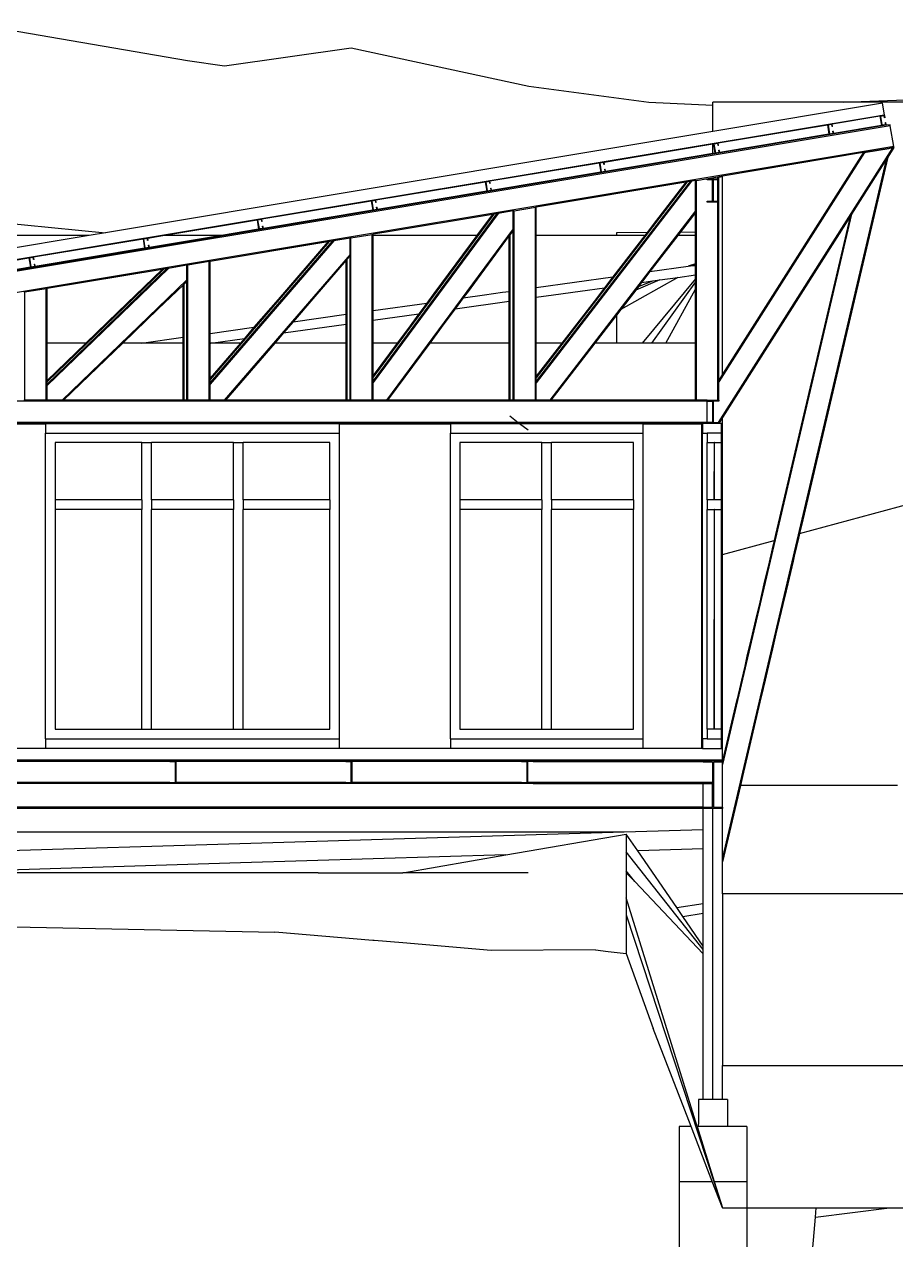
# Model space of a CAD drawing. Extents: x -30.9 to 30.9, y -11.7 to 11.7.
# Drawn here: x -0.14 to 8.9, y -0.95 to 11.67 of the extents above; entities that cross this region are included whole.
import ezdxf

# ---------------------------------------------------------------- set-up
doc = ezdxf.new("R2010")
doc.units = 0
doc.layers.get('0').update_dxf_attribs({"linetype": 'CONTINUOUS'})
doc.layers.add('SECTIONCUTEDGES', color=7, linetype='CONTINUOUS')

msp = doc.modelspace()

# ---------------------------------------------------------------- linework, layer by layer
for p, q in [((-0.625, 11.673), (1.554, 11.297)), ((1.938, 11.242), (3.254, 11.429)), ((3.254, 11.429), (5.098, 11.031)), ((1.554, 11.297), (1.938, 11.242)), ((5.098, 11.031), (6.343, 10.863)), ((6.343, 10.863), (7.007, 10.833)), ((7.171, 10.863), (7.007, 10.863)), ((7.007, 10.833), (7.007, 10.863)), ((8.36, 10.863), (7.171, 10.863)), ((8.36, 10.863), (9.849, 10.923)), ((9.851, 10.863), (8.36, 10.863)), ((7.007, 10.559), (7.007, 10.833)), ((8.788, 10.729), (8.788, 10.734)), ((8.806, 10.624), (-8.32, 7.769)), ((8.846, 10.62), (-8.261, 7.769)), ((7.06, 10.441), (8.195, 10.63)), ((8.244, 10.638), (8.739, 10.721)), ((8.756, 10.622), (8.261, 10.539)), ((8.806, 10.624), (8.805, 10.63)), ((8.845, 10.63), (8.806, 10.624)), ((8.846, 10.62), (8.845, 10.63)), ((8.883, 10.403), (8.846, 10.62)), ((8.211, 10.531), (7.077, 10.342)), ((8.883, 10.403), (-6.92, 7.769)), ((6.244, 10.305), (7.007, 10.432)), ((7.007, 10.432), (7.011, 10.433)), ((7.007, 10.33), (7.007, 10.432)), ((8.871, 10.391), (7.062, 7.539)), ((8.832, 10.385), (8.597, 10.345)), ((8.597, 10.345), (8.832, 10.384)), ((8.884, 10.393), (8.821, 10.293)), ((8.832, 10.384), (8.843, 10.386)), ((8.843, 10.386), (8.832, 10.385)), ((8.832, 10.385), (8.832, 10.384)), ((8.884, 10.393), (8.843, 10.386)), ((8.843, 10.386), (8.871, 10.391)), ((8.843, 10.386), (8.843, 10.386)), ((8.871, 10.391), (8.884, 10.393)), ((8.884, 10.393), (8.883, 10.403)), ((8.884, 10.393), (8.884, 10.393)), ((8.884, 10.393), (8.884, 10.393)), ((8.884, 10.393), (8.884, 10.393)), ((8.884, 10.393), (8.884, 10.393)), ((4.693, 10.046), (5.827, 10.235)), ((5.877, 10.243), (6.244, 10.305)), ((6.596, 10.262), (5.893, 10.145)), ((7.007, 10.33), (6.596, 10.262)), ((7.028, 10.334), (7.007, 10.33)), ((8.579, 10.342), (7.067, 7.959)), ((8.586, 10.344), (7.106, 10.097)), ((8.566, 10.34), (7.107, 8.04)), ((8.805, 10.268), (7.107, 3.02)), ((8.821, 10.293), (7.925, 6.469)), ((8.805, 10.268), (8.446, 9.703)), ((8.566, 10.34), (8.579, 10.342)), ((8.579, 10.342), (8.586, 10.343)), ((8.586, 10.343), (8.597, 10.345)), ((8.597, 10.345), (8.586, 10.344)), ((8.586, 10.344), (8.586, 10.343)), ((8.597, 10.345), (8.597, 10.345)), ((8.821, 10.293), (8.805, 10.268)), ((5.844, 10.137), (4.71, 9.948)), ((7.106, 10.097), (7.067, 10.09)), ((7.107, 10.094), (7.106, 10.097)), ((3.509, 9.849), (4.644, 10.038)), ((6.786, 10.044), (5.174, 7.95)), ((6.771, 10.041), (5.174, 7.966)), ((6.74, 10.036), (5.174, 8.002)), ((6.726, 10.034), (5.174, 9.775)), ((6.726, 10.034), (6.447, 9.671)), ((6.74, 10.036), (6.726, 10.034)), ((6.771, 10.041), (6.74, 10.036)), ((6.786, 10.044), (6.771, 10.041)), ((6.827, 10.05), (6.786, 10.044)), ((6.827, 10.05), (6.837, 10.052)), ((6.827, 9.736), (6.827, 10.05)), ((6.837, 10.052), (7.057, 10.089)), ((6.837, 7.769), (6.837, 10.052)), ((7.057, 10.089), (7.067, 10.09)), ((7.057, 10.067), (7.057, 10.089)), ((7.057, 9.837), (7.057, 10.057)), ((7.067, 10.087), (7.107, 10.094)), ((7.107, 10.094), (7.067, 10.087)), ((7.067, 10.087), (7.067, 10.09)), ((7.067, 10.087), (7.067, 10.087)), ((7.067, 10.067), (7.067, 10.087)), ((7.067, 9.837), (7.067, 10.057)), ((7.107, 8.04), (7.107, 10.094)), ((7.107, 10.094), (7.107, 10.094)), ((-3.101, 9.881), (0.703, 9.509)), ((4.66, 9.939), (3.526, 9.75)), ((2.326, 9.652), (3.46, 9.841)), ((3.477, 9.742), (2.342, 9.553)), ((4.934, 9.735), (4.778, 9.709)), ((4.934, 9.735), (4.944, 9.737)), ((4.934, 9.55), (4.934, 9.735)), ((4.944, 9.737), (5.164, 9.773)), ((4.944, 7.769), (4.944, 9.737)), ((5.164, 9.773), (5.174, 9.775)), ((5.164, 7.769), (5.164, 9.773)), ((5.174, 9.6), (5.174, 9.775)), ((6.827, 9.736), (5.313, 7.769)), ((6.827, 9.72), (6.805, 9.691)), ((6.827, 9.72), (6.827, 9.736)), ((6.827, 9.693), (6.827, 9.72)), ((7.057, 7.769), (7.057, 9.827)), ((7.067, 7.977), (7.067, 9.827)), ((1.298, 9.48), (2.276, 9.643)), ((4.778, 9.709), (3.482, 7.955)), ((4.764, 9.707), (3.482, 7.971)), ((4.732, 9.701), (3.482, 8.009)), ((4.718, 9.699), (3.597, 9.512)), ((4.718, 9.699), (4.623, 9.569)), ((4.732, 9.701), (4.718, 9.699)), ((4.764, 9.707), (4.732, 9.701)), ((4.778, 9.709), (4.764, 9.707)), ((5.174, 9.535), (5.174, 9.6)), ((6.408, 9.621), (6.323, 9.51)), ((6.447, 9.671), (6.408, 9.621)), ((6.77, 9.646), (6.667, 9.512)), ((6.805, 9.691), (6.77, 9.646)), ((6.827, 9.65), (6.827, 9.693)), ((6.827, 9.513), (6.827, 9.65)), ((8.446, 9.703), (7.107, 3.986)), ((8.43, 9.678), (7.107, 7.592)), ((8.43, 9.678), (7.656, 6.376)), ((8.446, 9.703), (8.43, 9.678)), ((0.534, 9.48), (-5.038, 9.48)), ((1.142, 9.454), (1.298, 9.48)), ((1.907, 9.48), (1.159, 9.356)), ((1.907, 9.48), (1.298, 9.48)), ((2.293, 9.545), (1.907, 9.48)), ((3.251, 9.455), (3.472, 9.491)), ((3.472, 9.491), (3.482, 9.493)), ((3.472, 7.769), (3.472, 9.491)), ((3.597, 9.512), (3.482, 9.493)), ((3.482, 9.48), (3.482, 9.493)), ((4.398, 9.48), (3.482, 9.48)), ((3.482, 8.869), (3.482, 9.48)), ((4.934, 9.55), (3.619, 7.769)), ((4.557, 9.48), (4.112, 8.879)), ((4.557, 9.48), (4.398, 9.48)), ((4.894, 9.479), (4.455, 8.884)), ((4.565, 9.492), (4.557, 9.48)), ((4.623, 9.569), (4.565, 9.492)), ((4.904, 9.492), (4.894, 9.479)), ((4.894, 8.9), (4.894, 9.479)), ((4.934, 9.533), (4.904, 9.492)), ((4.904, 7.769), (4.904, 9.492)), ((4.934, 9.533), (4.934, 9.55)), ((4.934, 7.769), (4.934, 9.533)), ((5.174, 9.48), (5.174, 9.535)), ((6.007, 9.48), (5.174, 9.48)), ((5.174, 8.939), (5.174, 9.48)), ((6.3, 9.48), (5.969, 9.051)), ((6.323, 9.51), (6.007, 9.509)), ((6.007, 9.509), (6.007, 9.48)), ((6.116, 9.48), (6.007, 9.48)), ((6.3, 9.48), (6.116, 9.48)), ((6.323, 9.51), (6.3, 9.48)), ((6.643, 9.48), (6.353, 9.105)), ((6.667, 9.512), (6.643, 9.48)), ((6.827, 9.48), (6.643, 9.48)), ((6.827, 9.513), (6.667, 9.512)), ((6.827, 9.48), (6.827, 9.513)), ((6.827, 9.187), (6.827, 9.48)), ((-0.042, 9.257), (1.093, 9.446)), ((1.109, 9.347), (-0.025, 9.158)), ((3.072, 9.425), (1.789, 7.938)), ((3.057, 9.422), (1.789, 7.953)), ((3.025, 9.417), (1.789, 7.984)), ((3.01, 9.414), (1.789, 9.211)), ((3.01, 9.414), (2.494, 8.816)), ((3.025, 9.417), (3.01, 9.414)), ((3.057, 9.422), (3.025, 9.417)), ((3.072, 9.425), (3.057, 9.422)), ((3.242, 9.453), (3.072, 9.425)), ((3.242, 9.453), (3.251, 9.455)), ((3.242, 9.284), (3.242, 9.453)), ((3.251, 7.769), (3.251, 9.455)), ((-1.225, 9.06), (-0.091, 9.249)), ((3.242, 9.284), (1.935, 7.769)), ((3.202, 9.223), (2.877, 8.847)), ((3.211, 9.234), (3.202, 9.223)), ((3.202, 8.865), (3.202, 9.223)), ((3.242, 9.269), (3.211, 9.234)), ((3.211, 7.769), (3.211, 9.234)), ((3.242, 9.269), (3.242, 9.284)), ((3.242, 7.769), (3.242, 9.269)), ((-0.074, 9.15), (-1.209, 8.961)), ((1.357, 9.139), (0.097, 7.922)), ((1.34, 9.136), (0.097, 7.936)), ((1.309, 9.131), (0.097, 7.961)), ((1.292, 9.128), (0.097, 8.929)), ((1.292, 9.128), (0.832, 8.684)), ((1.309, 9.131), (1.292, 9.128)), ((1.34, 9.136), (1.309, 9.131)), ((1.357, 9.139), (1.34, 9.136)), ((1.549, 9.171), (1.357, 9.139)), ((1.559, 9.172), (1.549, 9.171)), ((1.549, 9.018), (1.549, 9.171)), ((1.779, 9.209), (1.559, 9.172)), ((1.559, 7.769), (1.559, 9.172)), ((1.789, 9.211), (1.779, 9.209)), ((1.779, 7.769), (1.779, 9.209)), ((1.789, 8.76), (1.789, 9.211)), ((6.353, 9.105), (6.266, 8.991)), ((6.353, 9.105), (6.75, 9.16)), ((6.827, 9.187), (6.75, 9.16)), ((6.75, 9.16), (6.797, 9.167)), ((6.797, 9.167), (6.827, 9.179)), ((6.797, 9.167), (6.821, 9.17)), ((6.827, 9.173), (6.821, 9.17)), ((6.821, 9.17), (6.827, 9.171)), ((6.827, 9.179), (6.827, 9.187)), ((6.827, 9.173), (6.827, 9.179)), ((6.827, 9.171), (6.827, 9.173)), ((6.827, 9.07), (6.827, 9.171)), ((1.549, 9.018), (0.255, 7.769)), ((1.509, 8.965), (1.252, 8.717)), ((1.519, 8.975), (1.509, 8.965)), ((1.509, 8.738), (1.509, 8.965)), ((1.549, 9.004), (1.519, 8.975)), ((1.519, 7.769), (1.519, 8.975)), ((1.549, 9.004), (1.549, 9.018)), ((1.549, 7.769), (1.549, 9.004)), ((5.174, 8.939), (5.969, 9.051)), ((5.969, 9.051), (5.882, 8.937)), ((6.644, 9.044), (6.052, 8.713)), ((6.455, 9.018), (6.207, 8.914)), ((6.235, 8.951), (6.383, 9.008)), ((6.266, 8.991), (6.235, 8.951)), ((6.266, 8.991), (6.383, 9.008)), ((6.827, 9.031), (6.271, 8.363)), ((6.827, 8.999), (6.368, 8.363)), ((6.383, 9.008), (6.455, 9.018)), ((6.455, 9.018), (6.644, 9.044)), ((6.644, 9.044), (6.827, 9.07)), ((6.827, 9.031), (6.827, 9.07)), ((6.827, 8.999), (6.827, 9.031)), ((6.827, 8.923), (6.827, 8.999)), ((-0.134, 8.89), (-0.143, 8.889)), ((0.087, 8.927), (-0.134, 8.89)), ((-0.134, 7.769), (-0.134, 8.89)), ((0.097, 8.929), (0.087, 8.927)), ((0.087, 7.769), (0.087, 8.927)), ((0.097, 8.625), (0.097, 8.929)), ((2.877, 8.847), (2.651, 8.584)), ((3.202, 8.863), (3.202, 8.865)), ((3.202, 8.662), (3.202, 8.863)), ((3.482, 8.863), (3.482, 8.869)), ((3.482, 8.701), (3.482, 8.863)), ((4.101, 8.863), (4.039, 8.779)), ((4.112, 8.879), (4.101, 8.863)), ((4.416, 8.832), (4.636, 8.863)), ((4.439, 8.863), (4.416, 8.832)), ((4.455, 8.884), (4.439, 8.863)), ((4.636, 8.863), (4.824, 8.89)), ((4.824, 8.89), (4.894, 8.9)), ((4.894, 8.799), (4.894, 8.9)), ((5.174, 8.838), (5.174, 8.939)), ((5.174, 8.838), (5.354, 8.863)), ((5.174, 8.706), (5.174, 8.838)), ((5.354, 8.863), (5.63, 8.902)), ((5.63, 8.902), (5.882, 8.937)), ((5.825, 8.863), (5.773, 8.796)), ((5.857, 8.905), (5.825, 8.863)), ((5.882, 8.937), (5.857, 8.905)), ((6.207, 8.914), (6.052, 8.713)), ((6.235, 8.951), (6.207, 8.914)), ((6.517, 8.363), (6.827, 8.923)), ((6.827, 8.363), (6.827, 8.923)), ((1.252, 8.717), (0.885, 8.363)), ((1.509, 8.424), (1.509, 8.738)), ((1.789, 8.463), (1.789, 8.76)), ((2.494, 8.816), (2.244, 8.527)), ((3.482, 8.701), (4.039, 8.779)), ((4.039, 8.779), (3.956, 8.667)), ((4.333, 8.72), (4.216, 8.562)), ((4.416, 8.832), (4.333, 8.72)), ((4.333, 8.72), (4.894, 8.799)), ((4.894, 8.664), (4.894, 8.799)), ((5.773, 8.796), (5.44, 8.363)), ((6.052, 8.713), (6.007, 8.654)), ((0.097, 8.363), (0.097, 8.625)), ((0.832, 8.684), (0.499, 8.363)), ((2.651, 8.584), (2.552, 8.469)), ((2.651, 8.584), (3.202, 8.662)), ((3.202, 8.561), (3.202, 8.662)), ((3.482, 8.6), (3.482, 8.701)), ((3.482, 8.6), (3.956, 8.667)), ((3.482, 8.451), (3.482, 8.6)), ((3.956, 8.667), (3.836, 8.505)), ((4.894, 8.363), (4.894, 8.664)), ((5.174, 8.363), (5.174, 8.706)), ((6.007, 8.654), (5.783, 8.363)), ((6.007, 8.654), (6.007, 8.363)), ((1.789, 8.463), (2.244, 8.527)), ((1.789, 8.363), (1.789, 8.463)), ((2.244, 8.527), (2.145, 8.412)), ((2.552, 8.469), (2.46, 8.363)), ((2.552, 8.469), (3.202, 8.561)), ((3.202, 8.409), (3.202, 8.561)), ((3.836, 8.505), (3.731, 8.363)), ((4.216, 8.562), (4.07, 8.363)), ((0.499, 8.363), (0.097, 8.363)), ((0.499, 8.363), (0.097, 7.975)), ((0.097, 7.975), (0.097, 8.363)), ((0.885, 8.363), (0.269, 7.769)), ((1.078, 8.363), (0.885, 8.363)), ((1.078, 8.363), (1.509, 8.424)), ((1.509, 8.363), (1.078, 8.363)), ((1.509, 8.363), (1.509, 8.424)), ((1.509, 7.769), (1.509, 8.363)), ((2.103, 8.363), (1.789, 7.999)), ((1.789, 7.999), (1.789, 8.363)), ((1.797, 8.363), (1.789, 8.363)), ((1.797, 8.363), (2.145, 8.412)), ((2.103, 8.363), (1.797, 8.363)), ((2.46, 8.363), (1.948, 7.769)), ((2.145, 8.412), (2.103, 8.363)), ((2.896, 8.363), (2.46, 8.363)), ((3.202, 8.363), (2.896, 8.363)), ((3.202, 8.363), (3.202, 8.409)), ((3.202, 7.769), (3.202, 8.363)), ((3.482, 8.363), (3.482, 8.451)), ((3.731, 8.363), (3.482, 8.363)), ((3.731, 8.363), (3.482, 8.025)), ((3.482, 8.025), (3.482, 8.363)), ((4.07, 8.363), (3.631, 7.769)), ((4.894, 8.363), (4.07, 8.363)), ((4.894, 7.769), (4.894, 8.363)), ((5.44, 8.363), (5.174, 8.363)), ((5.44, 8.363), (5.174, 8.018)), ((5.174, 8.018), (5.174, 8.363)), ((5.783, 8.363), (5.326, 7.769)), ((6.007, 8.363), (5.783, 8.363)), ((6.271, 8.363), (6.007, 8.363)), ((6.368, 8.363), (6.271, 8.363)), ((6.517, 8.363), (6.368, 8.363)), ((6.827, 8.363), (6.517, 8.363)), ((6.827, 7.769), (6.827, 8.363)), ((0.097, 7.961), (0.097, 7.975)), ((0.097, 7.936), (0.097, 7.961)), ((1.789, 7.984), (1.789, 7.999)), ((1.789, 7.953), (1.789, 7.984)), ((1.789, 7.953), (1.789, 7.938)), ((3.482, 8.009), (3.482, 8.025)), ((3.482, 7.971), (3.482, 8.009)), ((3.482, 7.971), (3.482, 7.955)), ((3.482, 7.769), (3.482, 7.955)), ((5.174, 8.002), (5.174, 8.018)), ((5.174, 7.966), (5.174, 8.002)), ((5.174, 7.966), (5.174, 7.95)), ((7.107, 8.04), (7.067, 7.977)), ((7.067, 7.977), (7.067, 7.959)), ((7.067, 7.769), (7.067, 7.959)), ((0.097, 7.936), (0.097, 7.922)), ((0.097, 7.769), (0.097, 7.922)), ((1.789, 7.769), (1.789, 7.938)), ((5.174, 7.769), (5.174, 7.95)), ((6.947, 7.759), (-7.853, 7.759)), ((-0.143, 7.769), (-0.134, 7.769)), ((0.087, 7.769), (-0.134, 7.769)), ((0.087, 7.769), (0.097, 7.769)), ((0.255, 7.769), (0.097, 7.769)), ((0.255, 7.769), (0.269, 7.769)), ((1.509, 7.769), (0.269, 7.769)), ((1.519, 7.769), (1.509, 7.769)), ((1.549, 7.769), (1.519, 7.769)), ((1.549, 7.769), (1.559, 7.769)), ((1.779, 7.769), (1.559, 7.769)), ((1.779, 7.769), (1.789, 7.769)), ((1.935, 7.769), (1.789, 7.769)), ((1.935, 7.769), (1.948, 7.769)), ((3.202, 7.769), (1.948, 7.769)), ((3.211, 7.769), (3.202, 7.769)), ((3.242, 7.769), (3.211, 7.769)), ((3.242, 7.769), (3.251, 7.769)), ((3.472, 7.769), (3.251, 7.769)), ((3.472, 7.769), (3.482, 7.769)), ((3.619, 7.769), (3.482, 7.769)), ((3.619, 7.769), (3.631, 7.769)), ((4.894, 7.769), (3.631, 7.769)), ((4.904, 7.769), (4.894, 7.769)), ((4.934, 7.769), (4.904, 7.769)), ((4.934, 7.769), (4.944, 7.769)), ((5.164, 7.769), (4.944, 7.769)), ((5.164, 7.769), (5.174, 7.769)), ((5.313, 7.769), (5.174, 7.769)), ((5.313, 7.769), (5.326, 7.769)), ((6.827, 7.769), (5.326, 7.769)), ((6.827, 7.769), (6.837, 7.769)), ((6.947, 7.769), (6.837, 7.769)), ((6.947, 7.539), (6.947, 7.759)), ((4.898, 7.608), (4.987, 7.539)), ((7.107, 7.592), (7.067, 7.529)), ((7.107, 7.525), (7.107, 7.592)), ((6.947, 7.539), (-7.853, 7.539)), ((-7.853, 7.529), (6.897, 7.529)), ((-1.068, 7.525), (0.082, 7.525)), ((0.082, 7.525), (0.082, 7.429)), ((3.132, 7.525), (4.282, 7.525)), ((3.132, 7.429), (3.132, 7.525)), ((4.282, 7.525), (4.282, 7.429)), ((5, 7.529), (5.088, 7.461)), ((5, 7.529), (5.088, 7.461)), ((5, 7.529), (5.088, 7.461)), ((5, 7.529), (5.088, 7.461)), ((6.282, 7.525), (6.887, 7.525)), ((6.282, 7.429), (6.282, 7.525)), ((6.887, 7.525), (6.887, 4.155)), ((6.897, 7.525), (6.887, 7.525)), ((7.107, 7.525), (7.097, 7.525)), ((7.107, 6.184), (7.107, 7.525)), ((0.082, 4.255), (0.082, 7.429)), ((0.082, 7.429), (3.132, 7.429)), ((1.082, 7.329), (0.182, 7.329)), ((0.182, 7.329), (0.182, 6.735)), ((1.082, 7.329), (1.182, 7.329)), ((1.082, 6.735), (1.082, 7.329)), ((1.182, 6.735), (1.182, 7.329)), ((2.032, 7.329), (1.182, 7.329)), ((2.032, 7.329), (2.132, 7.329)), ((2.032, 6.735), (2.032, 7.329)), ((2.132, 6.735), (2.132, 7.329)), ((3.032, 7.329), (2.132, 7.329)), ((3.032, 6.735), (3.032, 7.329)), ((3.132, 4.255), (3.132, 7.429)), ((4.282, 4.255), (4.282, 7.429)), ((4.282, 7.429), (6.282, 7.429)), ((4.382, 7.329), (4.382, 6.735)), ((5.232, 7.329), (4.382, 7.329)), ((5.232, 7.329), (5.332, 7.329)), ((5.232, 6.735), (5.232, 7.329)), ((6.182, 7.329), (5.332, 7.329)), ((5.332, 6.735), (5.332, 7.329)), ((6.182, 6.735), (6.182, 7.329)), ((6.282, 4.255), (6.282, 7.429)), ((6.897, 4.255), (6.897, 7.429)), ((6.947, 6.735), (6.947, 7.329)), ((7.097, 6.735), (7.097, 7.329)), ((1.082, 6.735), (0.182, 6.735)), ((0.182, 6.735), (0.182, 6.635)), ((1.082, 6.735), (1.082, 6.635)), ((2.032, 6.735), (1.182, 6.735)), ((1.182, 6.735), (1.182, 6.635)), ((2.032, 6.735), (2.032, 6.635)), ((3.032, 6.735), (2.132, 6.735)), ((2.132, 6.735), (2.132, 6.635)), ((3.032, 6.735), (3.032, 6.635)), ((5.232, 6.735), (4.382, 6.735)), ((4.382, 6.735), (4.382, 6.635)), ((5.232, 6.735), (5.232, 6.635)), ((6.182, 6.735), (5.332, 6.735)), ((5.332, 6.735), (5.332, 6.635)), ((6.182, 6.735), (6.182, 6.635)), ((7.905, 6.385), (9.229, 6.746)), ((1.082, 6.635), (0.182, 6.635)), ((0.182, 6.635), (0.182, 4.355)), ((1.082, 4.355), (1.082, 6.635)), ((2.032, 6.635), (1.182, 6.635)), ((1.182, 4.355), (1.182, 6.635)), ((2.032, 4.355), (2.032, 6.635)), ((3.032, 6.635), (2.132, 6.635)), ((2.132, 4.355), (2.132, 6.635)), ((3.032, 4.355), (3.032, 6.635)), ((5.232, 6.635), (4.382, 6.635)), ((4.382, 6.635), (4.382, 4.355)), ((5.232, 4.355), (5.232, 6.635)), ((6.182, 6.635), (5.332, 6.635)), ((5.332, 4.355), (5.332, 6.635)), ((6.182, 4.355), (6.182, 6.635)), ((6.947, 4.355), (6.947, 6.635)), ((7.097, 4.355), (7.097, 6.635)), ((7.925, 6.469), (7.905, 6.385)), ((7.107, 6.167), (7.642, 6.313)), ((7.642, 6.313), (7.629, 6.258)), ((7.656, 6.376), (7.642, 6.313)), ((7.89, 6.321), (7.874, 6.251)), ((7.905, 6.385), (7.89, 6.321)), ((7.107, 6.167), (7.107, 6.184)), ((7.615, 6.197), (7.589, 6.087)), ((7.629, 6.258), (7.615, 6.197)), ((7.874, 6.251), (7.85, 6.149)), ((7.107, 6.132), (7.107, 6.167)), ((7.107, 6.093), (7.107, 6.132)), ((7.107, 5.972), (7.107, 6.093)), ((7.589, 6.087), (7.579, 6.046)), ((7.838, 6.097), (7.783, 5.863)), ((7.85, 6.149), (7.838, 6.097)), ((7.107, 5.953), (7.107, 5.972)), ((7.107, 5.863), (7.107, 5.953)), ((7.579, 6.046), (7.536, 5.863)), ((7.107, 5.586), (7.107, 5.863)), ((7.536, 5.863), (7.492, 5.674)), ((7.783, 5.863), (7.753, 5.733)), ((7.753, 5.733), (7.732, 5.648)), ((7.107, 5.418), (7.107, 5.586)), ((7.492, 5.674), (7.463, 5.549)), ((7.732, 5.648), (7.661, 5.344)), ((7.463, 5.549), (7.401, 5.283)), ((7.107, 5.215), (7.107, 5.418)), ((7.661, 5.344), (7.625, 5.19)), ((7.107, 5.037), (7.107, 5.215)), ((7.401, 5.283), (7.36, 5.112)), ((7.625, 5.19), (7.594, 5.057)), ((7.36, 5.112), (7.337, 5.01)), ((7.594, 5.057), (7.549, 4.863)), ((7.107, 4.969), (7.107, 5.037)), ((7.107, 4.863), (7.107, 4.969)), ((7.337, 5.01), (7.302, 4.863)), ((7.107, 4.657), (7.107, 4.863)), ((7.302, 4.863), (7.257, 4.67)), ((7.549, 4.863), (7.508, 4.69)), ((7.257, 4.67), (7.242, 4.605)), ((7.508, 4.69), (7.495, 4.633)), ((7.107, 4.59), (7.107, 4.657)), ((7.242, 4.605), (7.107, 4.029)), ((7.107, 4.155), (7.107, 4.59)), ((7.495, 4.633), (7.314, 3.863)), ((0.182, 4.355), (1.082, 4.355)), ((1.082, 4.355), (1.182, 4.355)), ((1.182, 4.355), (2.032, 4.355)), ((2.032, 4.355), (2.132, 4.355)), ((2.132, 4.355), (3.032, 4.355)), ((4.382, 4.355), (5.232, 4.355)), ((5.232, 4.355), (5.332, 4.355)), ((5.332, 4.355), (6.182, 4.355)), ((0.082, 4.255), (3.132, 4.255)), ((0.082, 4.255), (0.082, 4.155)), ((3.132, 4.155), (3.132, 4.255)), ((4.282, 4.255), (6.282, 4.255)), ((4.282, 4.255), (4.282, 4.155)), ((6.282, 4.155), (6.282, 4.255)), ((6.907, 4.029), (6.907, 4.035)), ((7.007, 4.029), (7.007, 4.035)), ((7.107, 4.029), (7.107, 4.035)), ((7.107, 4.035), (7.107, 4.029)), ((7.107, 3.986), (7.107, 4.013)), ((7.107, 3.545), (7.107, 3.986)), ((6.907, 3.545), (6.907, 3.789)), ((7.314, 3.863), (7.292, 3.77)), ((7.292, 3.77), (7.107, 2.977)), ((8.922, 3.77), (7.292, 3.77)), ((6.907, 3.545), (-0.393, 3.545)), ((6.907, 3.529), (-0.393, 3.529)), ((6.907, 3.31), (6.907, 3.529)), ((7.007, 0.51), (7.007, 3.529)), ((7.107, 3.02), (7.107, 3.529)), ((6.087, 3.285), (-5.591, 3.285)), ((6.087, 3.285), (2.096, 3.165)), ((6.907, 3.31), (6.087, 3.285)), ((6.907, 3.11), (6.907, 3.31)), ((2.096, 3.165), (-7.874, 2.863)), ((4.857, 3.048), (6.107, 3.265)), ((6.107, 3.265), (6.107, 3.082)), ((6.227, 3.09), (6.107, 3.265)), ((4.857, 3.048), (2.103, 2.965)), ((3.79, 2.863), (4.857, 3.048)), ((6.107, 3.082), (6.107, 2.883)), ((6.907, 2.066), (6.107, 3.082)), ((6.907, 3.11), (6.227, 3.09)), ((6.632, 2.501), (6.227, 3.09)), ((6.907, 2.545), (6.907, 3.11)), ((2.103, 2.965), (-1.256, 2.863)), ((7.107, 2.977), (7.107, 3.02)), ((7.107, 2.645), (7.107, 2.977)), ((2.911, 2.863), (-1.256, 2.863)), ((2.911, 2.863), (3.79, 2.863)), ((5.091, 2.863), (3.79, 2.863)), ((6.107, 2.883), (6.107, 2.863)), ((6.195, 2.771), (6.107, 2.883)), ((6.107, 2.863), (6.107, 2.604)), ((6.195, 2.771), (6.107, 2.863)), ((6.195, 2.771), (6.907, 2.022)), ((6.107, 2.604), (6.107, 2.425)), ((6.844, 0.229), (6.107, 2.604)), ((6.632, 2.501), (6.907, 2.545)), ((6.907, 2.444), (6.907, 2.545)), ((6.107, 2.425), (6.107, 2.153)), ((6.107, 2.425), (7.107, -0.617)), ((6.695, 2.41), (6.632, 2.501)), ((6.695, 2.41), (6.907, 2.444)), ((6.907, 2.102), (6.695, 2.41)), ((6.907, 2.102), (6.907, 2.444)), ((6.107, 2.153), (6.107, 2.024)), ((6.907, 2.066), (6.907, 2.102)), ((6.907, 2.022), (6.907, 2.066)), ((6.907, 0.51), (6.907, 2.022)), ((7.107, 0.51), (7.107, 0.863)), ((6.907, 0.51), (6.857, 0.51)), ((6.857, 0.51), (6.857, 0.253)), ((7.007, 0.51), (6.907, 0.51)), ((7.107, 0.51), (7.007, 0.51)), ((7.157, 0.51), (7.107, 0.51)), ((7.157, 0.51), (7.157, 0.229)), ((6.857, 0.229), (6.857, 0.253)), ((6.78, 0.229), (6.657, 0.229)), ((6.657, 0.229), (6.657, -0.341)), ((6.857, 0.229), (6.844, 0.229)), ((6.844, 0.229), (7.021, -0.341)), ((7.157, 0.229), (6.857, 0.229)), ((7.357, 0.229), (7.157, 0.229)), ((7.357, 0.229), (7.357, -0.341)), ((6.657, -0.341), (7, -0.341)), ((6.657, -0.341), (6.657, -4.317)), ((7.021, -0.341), (7.357, -0.341)), ((7.021, -0.341), (7.107, -0.617)), ((7.357, -0.341), (7.357, -0.576)), ((7.357, -0.576), (7.357, -0.617)), ((7.357, -0.617), (7.357, -8.441)), ((8.071, -0.713), (8.839, -0.617)), ((8.071, -0.713), (8.079, -0.617)), ((7.845, -3.315), (8.071, -0.713))]:
    msp.add_line(p, q)
at = {"layer": 'SECTIONCUTEDGES'}
for p, q in [((-8.434, 7.864), (8.788, 10.734)), ((8.768, 10.853), (7.007, 10.559)), ((8.788, 10.729), (8.739, 10.721)), ((8.788, 10.734), (8.768, 10.853)), ((8.793, 10.704), (8.788, 10.729)), ((8.244, 10.638), (8.195, 10.63)), ((8.195, 10.63), (8.211, 10.531)), ((8.24, 10.632), (8.201, 10.626)), ((8.201, 10.626), (8.215, 10.537)), ((8.243, 10.613), (8.24, 10.632)), ((8.248, 10.613), (8.243, 10.613)), ((8.248, 10.613), (8.244, 10.638)), ((8.739, 10.721), (8.756, 10.622)), ((8.784, 10.723), (8.745, 10.716)), ((8.745, 10.716), (8.76, 10.628)), ((8.756, 10.622), (8.805, 10.63)), ((8.76, 10.628), (8.799, 10.634)), ((8.788, 10.703), (8.784, 10.723)), ((8.793, 10.704), (8.788, 10.703)), ((8.796, 10.654), (8.801, 10.655)), ((8.799, 10.634), (8.796, 10.654)), ((8.805, 10.63), (8.801, 10.655)), ((7.007, 10.559), (5.801, 10.358)), ((8.211, 10.531), (8.261, 10.539)), ((8.215, 10.537), (8.255, 10.543)), ((8.252, 10.563), (8.256, 10.564)), ((8.255, 10.543), (8.252, 10.563)), ((8.261, 10.539), (8.256, 10.564)), ((5.801, 10.358), (0.703, 9.509)), ((7.06, 10.441), (7.011, 10.433)), ((7.011, 10.433), (7.028, 10.334)), ((7.056, 10.435), (7.017, 10.428)), ((7.017, 10.428), (7.032, 10.34)), ((7.06, 10.415), (7.056, 10.435)), ((7.065, 10.416), (7.06, 10.441)), ((7.065, 10.416), (7.06, 10.415)), ((7.068, 10.366), (7.073, 10.367)), ((7.071, 10.346), (7.068, 10.366)), ((7.077, 10.342), (7.073, 10.367)), ((5.877, 10.243), (5.827, 10.235)), ((5.827, 10.235), (5.844, 10.137)), ((5.873, 10.238), (5.833, 10.231)), ((5.833, 10.231), (5.848, 10.142)), ((5.876, 10.218), (5.873, 10.238)), ((5.881, 10.219), (5.877, 10.243)), ((7.028, 10.334), (7.077, 10.342)), ((7.032, 10.34), (7.071, 10.346)), ((5.844, 10.137), (5.893, 10.145)), ((5.848, 10.142), (5.887, 10.149)), ((5.881, 10.219), (5.876, 10.218)), ((5.884, 10.169), (5.889, 10.169)), ((5.887, 10.149), (5.884, 10.169)), ((5.893, 10.145), (5.889, 10.169)), ((4.693, 10.046), (4.644, 10.038)), ((4.644, 10.038), (4.66, 9.939)), ((4.689, 10.04), (4.65, 10.034)), ((4.65, 10.034), (4.664, 9.945)), ((4.692, 10.021), (4.689, 10.04)), ((4.697, 10.022), (4.692, 10.021)), ((4.697, 10.022), (4.693, 10.046)), ((4.701, 9.971), (4.705, 9.972)), ((4.704, 9.952), (4.701, 9.971)), ((4.71, 9.948), (4.705, 9.972)), ((6.947, 10.057), (6.947, 10.067)), ((6.947, 10.067), (7.057, 10.067)), ((7.004, 10.057), (6.947, 10.057)), ((7.004, 9.837), (7.004, 10.057)), ((7.01, 10.057), (7.01, 9.837)), ((7.057, 10.057), (7.01, 10.057)), ((7.057, 10.067), (7.067, 10.067)), ((7.067, 10.057), (7.057, 10.057)), ((7.067, 10.057), (7.067, 10.067)), ((3.509, 9.849), (3.46, 9.841)), ((3.514, 9.824), (3.509, 9.849)), ((4.66, 9.939), (4.71, 9.948)), ((4.664, 9.945), (4.704, 9.952)), ((3.46, 9.841), (3.477, 9.742)), ((3.505, 9.843), (3.466, 9.837)), ((3.466, 9.837), (3.481, 9.748)), ((3.477, 9.742), (3.526, 9.75)), ((3.481, 9.748), (3.52, 9.754)), ((3.509, 9.823), (3.505, 9.843)), ((3.514, 9.824), (3.509, 9.823)), ((3.517, 9.774), (3.522, 9.775)), ((3.52, 9.754), (3.517, 9.774)), ((3.526, 9.75), (3.522, 9.775)), ((6.947, 9.837), (7.004, 9.837)), ((6.947, 9.827), (6.947, 9.837)), ((7.057, 9.827), (6.947, 9.827)), ((7.01, 9.837), (7.057, 9.837)), ((7.057, 9.837), (7.067, 9.837)), ((7.067, 9.827), (7.057, 9.827)), ((7.067, 9.827), (7.067, 9.837)), ((2.326, 9.652), (2.276, 9.643)), ((2.276, 9.643), (2.293, 9.545)), ((2.322, 9.646), (2.282, 9.639)), ((2.282, 9.639), (2.297, 9.551)), ((2.325, 9.626), (2.322, 9.646)), ((2.33, 9.627), (2.325, 9.626)), ((2.33, 9.627), (2.326, 9.652)), ((0.534, 9.48), (-6.064, 8.381)), ((0.703, 9.509), (0.534, 9.48)), ((2.293, 9.545), (2.342, 9.553)), ((2.297, 9.551), (2.336, 9.557)), ((2.333, 9.577), (2.338, 9.578)), ((2.336, 9.557), (2.333, 9.577)), ((2.342, 9.553), (2.338, 9.578)), ((1.142, 9.454), (1.093, 9.446)), ((1.093, 9.446), (1.109, 9.347)), ((1.138, 9.449), (1.099, 9.442)), ((1.099, 9.442), (1.113, 9.353)), ((1.109, 9.347), (1.159, 9.356)), ((1.113, 9.353), (1.153, 9.36)), ((1.141, 9.429), (1.138, 9.449)), ((1.146, 9.43), (1.141, 9.429)), ((1.146, 9.43), (1.142, 9.454)), ((1.15, 9.38), (1.154, 9.38)), ((1.153, 9.36), (1.15, 9.38)), ((1.159, 9.356), (1.154, 9.38)), ((-0.042, 9.257), (-0.091, 9.249)), ((-0.091, 9.249), (-0.074, 9.15)), ((-0.046, 9.251), (-0.085, 9.245)), ((-0.085, 9.245), (-0.07, 9.156)), ((-0.042, 9.232), (-0.046, 9.251)), ((-0.037, 9.232), (-0.042, 9.257)), ((-0.037, 9.232), (-0.042, 9.232)), ((-0.074, 9.15), (-0.025, 9.158)), ((-0.07, 9.156), (-0.031, 9.163)), ((-0.034, 9.182), (-0.029, 9.183)), ((-0.031, 9.163), (-0.034, 9.182)), ((-0.025, 9.158), (-0.029, 9.183)), ((6.947, 7.759), (6.947, 7.769)), ((6.947, 7.769), (7.057, 7.769)), ((6.947, 7.759), (7.004, 7.759)), ((7.004, 7.759), (7.004, 7.539)), ((7.01, 7.759), (7.01, 7.539)), ((7.067, 7.759), (7.01, 7.759)), ((7.057, 7.769), (7.067, 7.769)), ((7.067, 7.769), (7.067, 7.759)), ((6.897, 7.529), (6.897, 7.525)), ((6.947, 7.529), (6.897, 7.529)), ((6.897, 7.525), (6.897, 7.429)), ((7.004, 7.539), (6.947, 7.539)), ((6.947, 7.529), (6.947, 7.539)), ((7.067, 7.529), (6.947, 7.529)), ((7.01, 7.539), (7.062, 7.539)), ((7.062, 7.539), (7.067, 7.539)), ((7.067, 7.539), (7.067, 7.529)), ((7.097, 7.529), (7.067, 7.529)), ((7.097, 7.525), (7.097, 7.529)), ((7.097, 7.429), (7.097, 7.525)), ((6.897, 7.429), (6.947, 7.429)), ((6.947, 7.429), (6.947, 7.329)), ((7.097, 7.429), (6.947, 7.429)), ((6.947, 7.329), (7.021, 7.329)), ((7.021, 7.329), (7.021, 6.735)), ((7.021, 6.735), (7.022, 7.329)), ((7.022, 7.329), (7.021, 7.329)), ((7.022, 7.329), (7.097, 7.329)), ((7.097, 7.329), (7.097, 7.429)), ((6.947, 6.735), (6.947, 6.635)), ((7.021, 6.735), (6.947, 6.735)), ((7.097, 6.735), (7.021, 6.735)), ((7.097, 6.635), (7.097, 6.735)), ((6.947, 6.635), (7.021, 6.635)), ((7.021, 6.635), (7.021, 4.355)), ((7.021, 4.355), (7.022, 6.635)), ((7.022, 6.635), (7.021, 6.635)), ((7.022, 6.635), (7.097, 6.635)), ((6.947, 4.355), (6.947, 4.255)), ((7.021, 4.355), (6.947, 4.355)), ((7.097, 4.355), (7.021, 4.355)), ((7.097, 4.255), (7.097, 4.355)), ((6.897, 4.255), (6.897, 4.155)), ((6.947, 4.255), (6.897, 4.255)), ((6.947, 4.255), (7.097, 4.255)), ((7.097, 4.155), (7.097, 4.255)), ((0.082, 4.155), (-1.068, 4.155)), ((3.132, 4.155), (0.082, 4.155)), ((4.282, 4.155), (3.132, 4.155)), ((6.282, 4.155), (4.282, 4.155)), ((6.887, 4.155), (6.282, 4.155)), ((6.897, 4.155), (6.887, 4.155)), ((6.897, 4.155), (7.097, 4.155)), ((7.107, 4.155), (7.097, 4.155)), ((7.107, 4.035), (7.107, 4.155)), ((-7.893, 4.035), (6.907, 4.035)), ((1.372, 4.029), (-0.393, 4.029)), ((1.372, 4.019), (-0.393, 4.019)), ((1.372, 4.019), (1.372, 4.029)), ((1.372, 4.029), (1.492, 4.029)), ((1.372, 4.019), (1.429, 4.019)), ((1.429, 3.799), (1.429, 4.019)), ((1.435, 4.019), (1.429, 4.019)), ((1.492, 4.019), (1.435, 4.019)), ((1.435, 4.019), (1.435, 3.799)), ((3.197, 4.029), (1.492, 4.029)), ((1.492, 4.019), (1.492, 4.029)), ((3.197, 4.019), (1.492, 4.019)), ((3.197, 4.029), (3.197, 4.019)), ((3.197, 4.029), (3.317, 4.029)), ((3.197, 4.019), (3.254, 4.019)), ((3.254, 3.799), (3.254, 4.019)), ((3.26, 4.019), (3.254, 4.019)), ((3.317, 4.019), (3.26, 4.019)), ((3.26, 4.019), (3.26, 3.799)), ((5.022, 4.029), (3.317, 4.029)), ((3.317, 4.019), (3.317, 4.029)), ((5.022, 4.019), (3.317, 4.019)), ((5.022, 4.029), (5.022, 4.019)), ((5.022, 4.029), (5.142, 4.029)), ((5.022, 4.019), (5.079, 4.019)), ((5.079, 3.799), (5.079, 4.019)), ((5.085, 4.019), (5.079, 4.019)), ((5.085, 3.799), (5.085, 4.019)), ((5.142, 4.019), (5.085, 4.019)), ((5.142, 4.029), (5.142, 4.019)), ((6.907, 4.029), (5.142, 4.029)), ((5.142, 4.019), (6.907, 4.019)), ((6.907, 4.035), (7.007, 4.035)), ((6.907, 4.019), (6.907, 4.029)), ((6.907, 4.029), (7.007, 4.029)), ((6.907, 4.013), (6.907, 4.019)), ((7.002, 4.013), (6.907, 4.013)), ((7.002, 4.013), (7.002, 3.799)), ((7.007, 4.035), (7.107, 4.035)), ((7.007, 4.029), (7.107, 4.029)), ((7.107, 4.013), (7.012, 4.013)), ((7.012, 4.013), (7.012, 3.545)), ((7.107, 4.029), (7.107, 4.013)), ((1.372, 3.799), (-0.488, 3.799)), ((1.372, 3.789), (-0.488, 3.789)), ((1.372, 3.789), (1.372, 3.799)), ((1.372, 3.799), (1.429, 3.799)), ((1.492, 3.789), (1.372, 3.789)), ((1.492, 3.799), (1.435, 3.799)), ((3.197, 3.799), (1.492, 3.799)), ((1.492, 3.789), (1.492, 3.799)), ((3.197, 3.789), (1.492, 3.789)), ((3.197, 3.799), (3.197, 3.789)), ((3.197, 3.799), (3.254, 3.799)), ((3.317, 3.789), (3.197, 3.789)), ((3.317, 3.799), (3.26, 3.799)), ((5.022, 3.799), (3.317, 3.799)), ((3.317, 3.789), (3.317, 3.799)), ((5.022, 3.789), (3.317, 3.789)), ((5.022, 3.799), (5.022, 3.789)), ((5.022, 3.799), (5.079, 3.799)), ((5.142, 3.789), (5.022, 3.789)), ((5.142, 3.799), (5.085, 3.799)), ((5.142, 3.799), (5.142, 3.789)), ((7.002, 3.799), (5.142, 3.799)), ((5.142, 3.789), (6.907, 3.789)), ((6.907, 3.789), (7.002, 3.789)), ((7.002, 3.789), (7.002, 3.799)), ((7.002, 3.545), (7.002, 3.789)), ((6.907, 3.545), (6.907, 3.529)), ((6.907, 3.545), (7.002, 3.545)), ((7.012, 3.545), (7.107, 3.545)), ((7.107, 3.545), (7.107, 3.529)), ((7.007, 3.529), (6.907, 3.529)), ((7.107, 3.529), (7.007, 3.529)), ((19.705, 2.645), (7.107, 2.645)), ((7.107, 2.645), (7.107, 0.863)), ((-0.835, 2.315), (2.462, 2.247)), ((3.478, 2.161), (2.462, 2.247)), ((3.493, 2.16), (3.478, 2.161)), ((3.79, 2.135), (3.493, 2.16)), ((4.707, 2.057), (3.79, 2.135)), ((5.788, 2.062), (4.707, 2.057)), ((5.788, 2.062), (5.919, 2.046)), ((5.919, 2.046), (6.107, 2.024)), ((6.107, 2.024), (6.388, 1.245)), ((6.78, 0.229), (6.388, 1.245)), ((7.107, 0.863), (16.249, 0.863)), ((7, -0.341), (6.78, 0.229)), ((7.107, -0.617), (7, -0.341)), ((7.107, -0.617), (7.357, -0.617)), ((7.357, -0.617), (7.938, -0.617)), ((7.938, -0.617), (8.079, -0.617)), ((8.079, -0.617), (8.839, -0.617)), ((8.839, -0.617), (22.107, -0.617))]:
    msp.add_line(p, q, dxfattribs=at)

doc.saveas('drawing.dxf')
